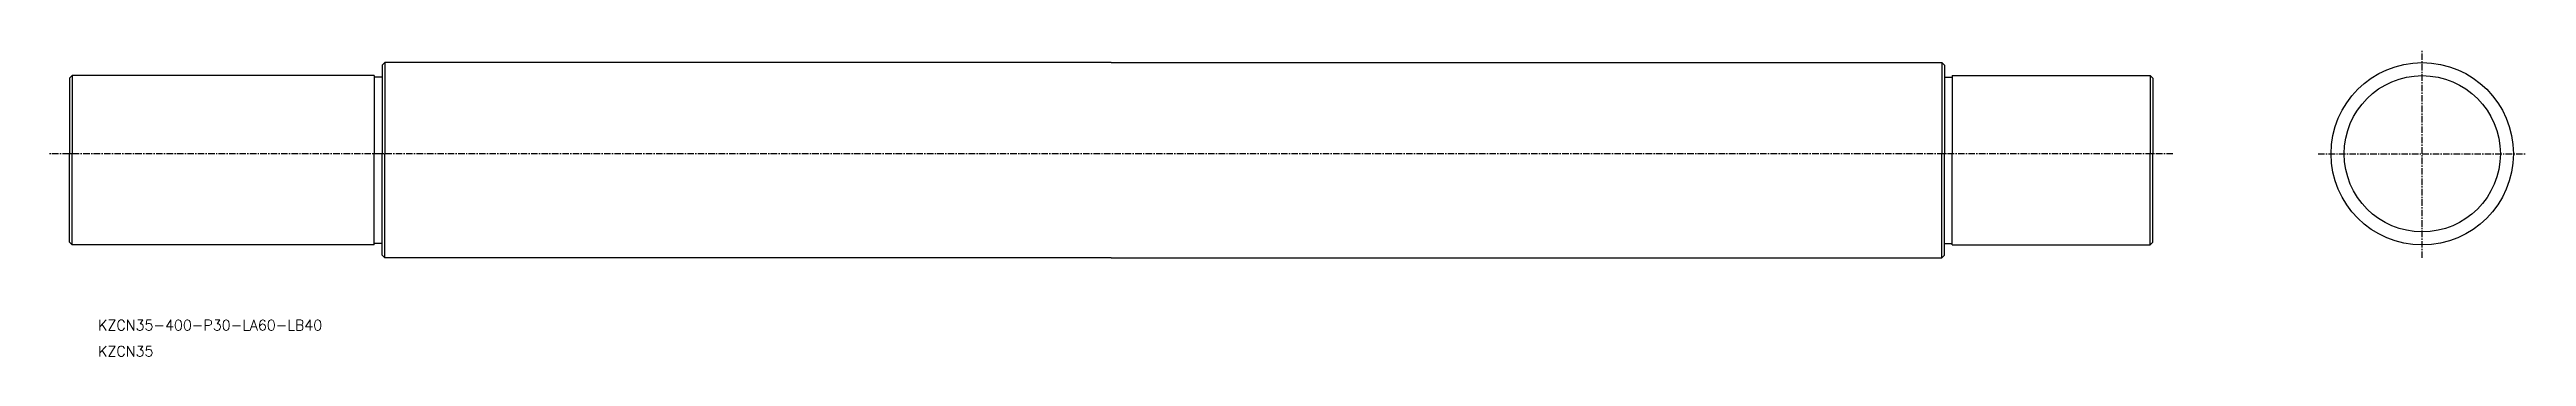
# Model space of a CAD drawing. Extents: x -23529 to -19844, y 30600 to 32125.
# Drawn here: x -23529.1 to -23053.5, y 32066.2 to 32125.1 of the extents above; entities outside this region: 1.
import ezdxf

# ---------------------------------------------------------------- set-up
doc = ezdxf.new("R2010")
doc.units = 0
doc.header["$PDMODE"] = 1
doc.linetypes.add('CENTER', pattern=[2, 1.25, -0.25, 0.25, -0.25])
doc.layers.get('0').update_dxf_attribs({"linetype": 'CONTINUOUS'})
doc.layers.add('CENTER', color=1, linetype='CENTER')
doc.styles.add('MISUMI', font='txt.shx')

msp = doc.modelspace()

# ---------------------------------------------------------------- linework, layer by layer
at = {"color": 7, "linetype": 'CONTINUOUS'}
for p, q in [((-23525.23, 32119.57), (-23524.73, 32120.07)), ((-23525.23, 32119.57), (-23525.23, 32105.07)), ((-23466.73, 32120.07), (-23524.73, 32120.07)), ((-23524.73, 32120.07), (-23524.73, 32105.07)), ((-23466.73, 32120.07), (-23466.73, 32105.07)), ((-23465.23, 32119.77), (-23466.73, 32119.77)), ((-23465.23, 32122.07), (-23464.73, 32122.57)), ((-23465.23, 32122.07), (-23465.23, 32105.07)), ((-23325.23, 32122.57), (-23464.73, 32122.57)), ((-23464.73, 32122.57), (-23464.73, 32105.07)), ((-23325.23, 32122.57), (-23165.73, 32122.57)), ((-23165.73, 32122.57), (-23165.73, 32105.07)), ((-23165.23, 32122.07), (-23165.73, 32122.57)), ((-23165.23, 32122.07), (-23165.23, 32105.07)), ((-23165.23, 32119.77), (-23163.73, 32119.77)), ((-23163.73, 32120.07), (-23125.73, 32120.07)), ((-23163.73, 32120.07), (-23163.73, 32105.07)), ((-23125.73, 32120.07), (-23125.73, 32105.07)), ((-23125.23, 32119.57), (-23125.73, 32120.07)), ((-23125.23, 32119.57), (-23125.23, 32105.07)), ((-23525.23, 32088.07), (-23525.23, 32105.07)), ((-23524.73, 32087.57), (-23524.73, 32105.07)), ((-23466.73, 32087.57), (-23466.73, 32105.07)), ((-23465.23, 32085.57), (-23465.23, 32105.07)), ((-23464.73, 32085.07), (-23464.73, 32105.07)), ((-23165.73, 32085.07), (-23165.73, 32105.07)), ((-23165.23, 32085.57), (-23165.23, 32105.07)), ((-23163.73, 32087.57), (-23163.73, 32105.07)), ((-23125.73, 32087.57), (-23125.73, 32105.07)), ((-23125.23, 32088.07), (-23125.23, 32105.07)), ((-23525.23, 32088.07), (-23524.73, 32087.57)), ((-23466.73, 32087.57), (-23524.73, 32087.57)), ((-23465.23, 32087.87), (-23466.73, 32087.87)), ((-23465.23, 32085.57), (-23464.73, 32085.07)), ((-23325.23, 32085.07), (-23464.73, 32085.07)), ((-23325.23, 32085.07), (-23165.73, 32085.07)), ((-23165.23, 32085.57), (-23165.73, 32085.07)), ((-23165.23, 32087.87), (-23163.73, 32087.87)), ((-23163.73, 32087.57), (-23125.73, 32087.57)), ((-23125.23, 32088.07), (-23125.73, 32087.57))]:
    msp.add_line(p, q, dxfattribs=at)
for radius in [17.5, 15]:
    msp.add_circle((-23073.48, 32105.07), radius, dxfattribs=at)
msp.add_point((-19844.35, 30599.58), dxfattribs=at)
at = {"layer": 'CENTER', "color": 1, "linetype": 'CENTER'}
for p, q in [((-23073.48, 32085.07), (-23073.48, 32125.07)), ((-23121.37, 32105.07), (-23529.09, 32105.07)), ((-23093.48, 32105.07), (-23053.48, 32105.07))]:
    msp.add_line(p, q, dxfattribs=at)

# ---------------------------------------------------------------- texts
at = {"color": 7, "linetype": 'CONTINUOUS', "style": 'MISUMI'}
for s, p in [('KZCN35-400-P30-LA60-LB40', (-23519.77, 32071.16)), ('KZCN35', (-23519.77, 32066.16))]:
    msp.add_text(s, height=2, dxfattribs=at).set_placement(p)

doc.saveas('drawing.dxf')
